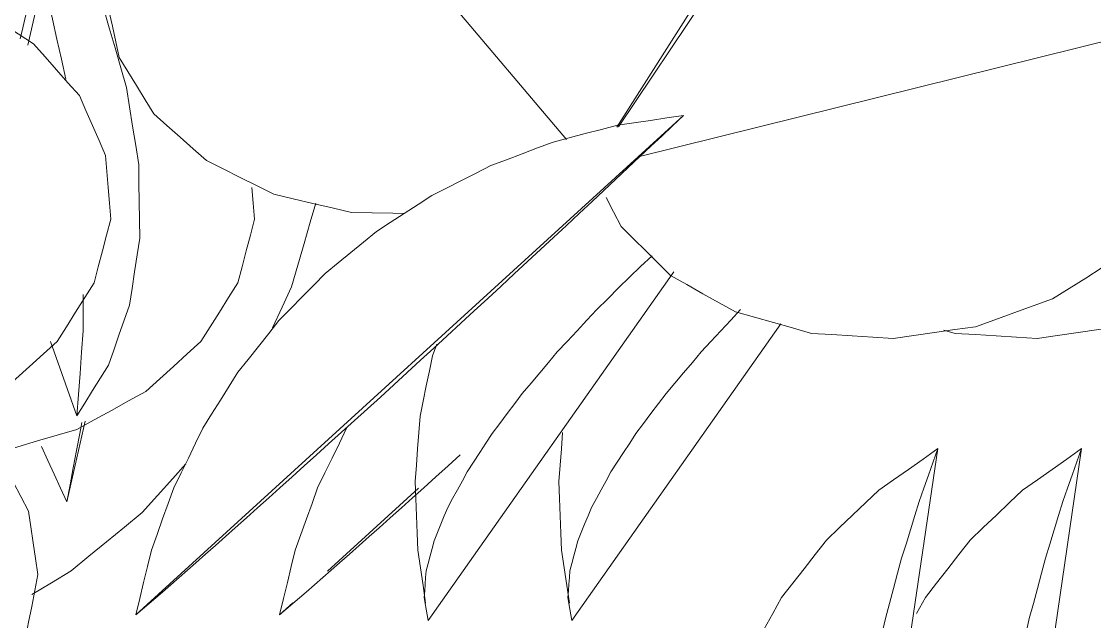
# Model space of a CAD drawing. Header units: metres. Extents: x 10.2 to 20.8, y -0.2 to 6.6.
# Drawn here: x 14.933 to 14.9959, y 1.9621 to 1.9973 of the extents above; entities that cross this region are included whole.
import ezdxf

# ---------------------------------------------------------------- set-up
doc = ezdxf.new("R2010")
doc.units = ezdxf.units.M
doc.layers.add('Importações nas famílias', color=250, linetype='Continuous', lineweight=5)
doc.layers.add('Vegetação', color=7, linetype='Continuous', lineweight=5)

# ---------------------------------------------------------------- blocks, each defined once
blk = doc.blocks.new('Planta_pergolado_12200 - plantas pergolado_skp_Component_12-V2729-Corte 3')
at = {"layer": 'Importações nas famílias'}
blk.add_line((14.85772, 0.529997), (14.864207, 0.574067), dxfattribs=at)
at = {"layer": 'Importações nas famílias', "flags": 128}
for points in [[(14.864207, 0.574067), (14.863343, 0.573461), (14.862478, 0.572856), (14.861614, 0.57225), (14.86075, 0.571645)], [(14.863111, 0.570979), (14.863385, 0.571751), (14.863659, 0.572523), (14.863933, 0.573295), (14.864207, 0.574067)], [(14.86075, 0.571645), (14.859981, 0.570912), (14.859213, 0.570179), (14.858444, 0.569446), (14.857676, 0.568713)], [(14.862086, 0.56765), (14.862342, 0.568482), (14.862598, 0.569314), (14.862854, 0.570147), (14.863111, 0.570979)], [(14.857676, 0.568713), (14.857021, 0.56787), (14.856366, 0.567027), (14.855712, 0.566184), (14.855057, 0.565341)], [(14.861143, 0.564117), (14.861379, 0.565), (14.861614, 0.565883), (14.86185, 0.566767), (14.862086, 0.56765)], [(14.855057, 0.565341), (14.854531, 0.564407), (14.854006, 0.563474), (14.85348, 0.56254), (14.852955, 0.561606)], [(14.860294, 0.560419), (14.860506, 0.561343), (14.860719, 0.562268), (14.860931, 0.563192), (14.861143, 0.564117)], [(14.852955, 0.561606), (14.85257, 0.560604), (14.852186, 0.559602), (14.851802, 0.5586), (14.851418, 0.557598)], [(14.859547, 0.556597), (14.859734, 0.557552), (14.85992, 0.558508), (14.860107, 0.559463), (14.860294, 0.560419)], [(14.851418, 0.557598), (14.851184, 0.55655), (14.850951, 0.555503), (14.850717, 0.554456), (14.850483, 0.553409)], [(14.858911, 0.552694), (14.85907, 0.55367), (14.859229, 0.554645), (14.859388, 0.555621), (14.859547, 0.556597)], [(14.850483, 0.553409), (14.850406, 0.552341), (14.850328, 0.551273), (14.85025, 0.550205), (14.850173, 0.549138)], [(14.858392, 0.548753), (14.858522, 0.549738), (14.858651, 0.550723), (14.858781, 0.551709), (14.858911, 0.552694)], [(14.850173, 0.549138), (14.850253, 0.548075), (14.850333, 0.547011), (14.850413, 0.545948), (14.850493, 0.544885)], [(14.857997, 0.544817), (14.858096, 0.545801), (14.858195, 0.546785), (14.858293, 0.547769), (14.858392, 0.548753)], [(14.850493, 0.544885), (14.850729, 0.543851), (14.850965, 0.542818), (14.851201, 0.541784), (14.851437, 0.54075)], [(14.85773, 0.540931), (14.857797, 0.541903), (14.857864, 0.542874), (14.857931, 0.543846), (14.857997, 0.544817)], [(14.851437, 0.54075), (14.851824, 0.53977), (14.85221, 0.53879), (14.852596, 0.537811), (14.852983, 0.536831)], [(14.857595, 0.537138), (14.857629, 0.538087), (14.857663, 0.539035), (14.857696, 0.539983), (14.85773, 0.540931)], [(14.857591, 0.53348), (14.857592, 0.534395), (14.857593, 0.535309), (14.857594, 0.536224), (14.857595, 0.537138)], [(14.852983, 0.536831), (14.853511, 0.535928), (14.854038, 0.535024), (14.854566, 0.534121), (14.855094, 0.533218)], [(14.855094, 0.533218), (14.85575, 0.532413), (14.856407, 0.531608), (14.857063, 0.530802), (14.85772, 0.529997)], [(14.85772, 0.529997), (14.857688, 0.530868), (14.857656, 0.531739), (14.857623, 0.532609), (14.857591, 0.53348)]]:
    blk.add_lwpolyline(points, dxfattribs=at)
blk = doc.blocks.new('Planta_pergolado_12200 - plantas pergolado_skp_Component_12-V2751-Corte 3')
at = {"layer": 'Importações nas famílias'}
for p, q in [((14.790518, 1.038175), (14.791209, 1.038805)), ((14.778089, 1.017431), (14.792472, 1.037865)), ((14.778589, 1.033618), (14.778345, 1.032952))]:
    blk.add_line(p, q, dxfattribs=at)
at = {"layer": 'Importações nas famílias', "flags": 128}
for points in [[(14.787966, 1.035658), (14.788604, 1.036287), (14.789242, 1.036917), (14.78988, 1.037546), (14.790518, 1.038175)], [(14.785652, 1.03317), (14.78623, 1.033792), (14.786809, 1.034414), (14.787388, 1.035036), (14.787966, 1.035658)], [(14.778345, 1.032952), (14.778162, 1.032067), (14.777978, 1.031182), (14.777795, 1.030297), (14.777612, 1.029412)], [(14.7836, 1.030739), (14.784113, 1.031346), (14.784626, 1.031954), (14.785139, 1.032562), (14.785652, 1.03317)], [(14.781834, 1.028391), (14.782275, 1.028978), (14.782717, 1.029565), (14.783158, 1.030152), (14.7836, 1.030739)], [(14.777612, 1.029412), (14.777539, 1.028455), (14.777467, 1.027498), (14.777394, 1.026541), (14.777322, 1.025584)], [(14.780373, 1.026154), (14.780738, 1.026714), (14.781103, 1.027273), (14.781469, 1.027832), (14.781834, 1.028391)], [(14.779234, 1.024052), (14.779518, 1.024577), (14.779803, 1.025103), (14.780088, 1.025629), (14.780373, 1.026154)], [(14.777322, 1.025584), (14.777362, 1.024577), (14.777402, 1.023571), (14.777442, 1.022565), (14.777482, 1.021559)], [(14.778429, 1.022108), (14.77863, 1.022594), (14.778831, 1.02308), (14.779032, 1.023566), (14.779234, 1.024052)], [(14.777482, 1.021559), (14.777634, 1.020527), (14.777786, 1.019495), (14.777937, 1.018463)], [(14.777967, 1.020344), (14.778082, 1.020785), (14.778198, 1.021226), (14.778313, 1.021667), (14.778429, 1.022108)], [(14.777853, 1.018779), (14.777881, 1.01917), (14.77791, 1.019561), (14.777938, 1.019952), (14.777967, 1.020344)], [(14.778089, 1.017431), (14.77803, 1.017768), (14.777971, 1.018105), (14.777912, 1.018442), (14.777853, 1.018779)]]:
    blk.add_lwpolyline(points, dxfattribs=at)
blk = doc.blocks.new('Planta_pergolado_12200 - plantas pergolado_skp_Component_17-V3069-Corte 3')
at = {"layer": 'Importações nas famílias'}
for p, q in [((14.946627, 2.012031), (14.964928, 1.990358)), ((14.967888, 1.991089), (14.97543, 2.002972)), ((14.975823, 2.002841), (14.967982, 1.991108)), ((14.969128, 1.989358), (15.002393, 1.997594))]:
    blk.add_line(p, q, dxfattribs=at)
at = {"layer": 'Importações nas famílias', "flags": 128}
for points in [[(14.938731, 1.995177), (14.93853, 1.996093), (14.938328, 1.997009), (14.938127, 1.997926), (14.937925, 1.998842)], [(14.940748, 1.991865), (14.940243, 1.992693), (14.939739, 1.993521), (14.939235, 1.994349), (14.938731, 1.995177)], [(14.943837, 1.989131), (14.943064, 1.989815), (14.942292, 1.990498), (14.94152, 1.991182), (14.940748, 1.991865)], [(14.947788, 1.987162), (14.9468, 1.987654), (14.945812, 1.988147), (14.944825, 1.988639), (14.943837, 1.989131)], [(14.952333, 1.986091), (14.951197, 1.986359), (14.95006, 1.986627), (14.948924, 1.986894), (14.947788, 1.987162)], [(14.968136, 1.985269), (14.96769, 1.98612), (14.967245, 1.98697)], [(14.955418, 1.986028), (14.954747, 1.986042), (14.95354, 1.986067), (14.952333, 1.986091)], [(14.971025, 1.982403), (14.970303, 1.98312), (14.969581, 1.983836), (14.968858, 1.984553), (14.968136, 1.985269)], [(14.997294, 1.983472), (14.99632, 1.98286), (14.995346, 1.982248), (14.994373, 1.981636), (14.993399, 1.981024)], [(14.974824, 1.980269), (14.973874, 1.980802), (14.972925, 1.981336), (14.971975, 1.98187), (14.971025, 1.982403)], [(14.993399, 1.981024), (14.992271, 1.980619), (14.991144, 1.980213), (14.990016, 1.979807), (14.988889, 1.979402)], [(14.979274, 1.979011), (14.978161, 1.979325), (14.977049, 1.97964), (14.975937, 1.979954), (14.974824, 1.980269)], [(14.984071, 1.978715), (14.982872, 1.978789), (14.981672, 1.978863), (14.980473, 1.978937), (14.979274, 1.979011)], [(14.988889, 1.979402), (14.987684, 1.97923), (14.98648, 1.979058), (14.985275, 1.978887), (14.984071, 1.978715)]]:
    blk.add_lwpolyline(points, dxfattribs=at)
blk = doc.blocks.new('Planta_pergolado_12200 - plantas pergolado_skp_Component_16-V3070-Corte 3')
for name, p in [('Planta_pergolado_12200 - plantas pergolado_skp_Component_17-V3069-Corte 3', (0, 0)), ('Planta_pergolado_12200 - plantas pergolado_skp_Component_12-V2751-Corte 3', (0.17874, 0.944751)), ('Planta_pergolado_12200 - plantas pergolado_skp_Component_12-V2729-Corte 3', (0.122478, 1.39819))]:
    blk.add_blockref(name, p)
blk = doc.blocks.new('Planta_pergolado_12200 - plantas pergolado_skp_Component_12-V2861-Corte 3')
at = {"layer": 'Importações nas famílias'}
for p, q in [((14.988621, 1.317576), (14.995108, 1.361646)), ((14.985958, 1.35292), (14.985432, 1.351986))]:
    blk.add_line(p, q, dxfattribs=at)
at = {"layer": 'Importações nas famílias', "flags": 128}
for points in [[(14.995108, 1.361646), (14.994244, 1.36104), (14.99338, 1.360435), (14.992515, 1.359829), (14.991651, 1.359224)], [(14.994012, 1.358558), (14.994286, 1.35933), (14.99456, 1.360102), (14.994834, 1.360874), (14.995108, 1.361646)], [(14.991651, 1.359224), (14.990883, 1.358491), (14.990114, 1.357758), (14.989346, 1.357025), (14.988577, 1.356292)], [(14.992987, 1.355229), (14.993243, 1.356061), (14.993499, 1.356893), (14.993756, 1.357726), (14.994012, 1.358558)], [(14.988577, 1.356292), (14.987922, 1.355449), (14.987268, 1.354606), (14.986613, 1.353763), (14.985958, 1.35292)], [(14.992044, 1.351696), (14.99228, 1.352579), (14.992516, 1.353462), (14.992751, 1.354346), (14.992987, 1.355229)], [(14.991195, 1.347998), (14.991407, 1.348922), (14.99162, 1.349847), (14.991832, 1.350771), (14.992044, 1.351696)], [(14.990448, 1.344176), (14.990635, 1.345131), (14.990821, 1.346087), (14.991008, 1.347042), (14.991195, 1.347998)], [(14.989812, 1.340273), (14.989971, 1.341249), (14.99013, 1.342224), (14.990289, 1.3432), (14.990448, 1.344176)], [(14.989293, 1.336332), (14.989423, 1.337317), (14.989553, 1.338302), (14.989682, 1.339288), (14.989812, 1.340273)], [(14.988899, 1.332396), (14.988997, 1.33338), (14.989096, 1.334364), (14.989195, 1.335348), (14.989293, 1.336332)], [(14.988632, 1.32851), (14.988698, 1.329482), (14.988765, 1.330453), (14.988832, 1.331425), (14.988899, 1.332396)], [(14.982062, 1.329538), (14.982102, 1.329363), (14.982338, 1.328329)], [(14.988496, 1.324717), (14.98853, 1.325666), (14.988564, 1.326614), (14.988598, 1.327562), (14.988632, 1.32851)], [(14.982338, 1.328329), (14.982725, 1.327349), (14.983111, 1.326369), (14.983498, 1.32539), (14.983884, 1.32441)], [(14.988492, 1.321059), (14.988493, 1.321974), (14.988494, 1.322888), (14.988495, 1.323803), (14.988496, 1.324717)], [(14.983884, 1.32441), (14.984412, 1.323507), (14.984939, 1.322603), (14.985467, 1.3217), (14.985995, 1.320797)], [(14.985995, 1.320797), (14.986651, 1.319992), (14.987308, 1.319187), (14.987965, 1.318381), (14.988621, 1.317576)], [(14.988621, 1.317576), (14.988589, 1.318447), (14.988557, 1.319318), (14.988524, 1.320188), (14.988492, 1.321059)]]:
    blk.add_lwpolyline(points, dxfattribs=at)
blk = doc.blocks.new('Planta_pergolado_12200 - plantas pergolado_skp_Component_12-V2864-Corte 3')
at = {"layer": 'Importações nas famílias'}
blk.add_line((14.965252, 1.351571), (14.977488, 1.368955), dxfattribs=at)
at = {"layer": 'Importações nas famílias', "flags": 128}
for points in [[(14.972815, 1.36731), (14.973393, 1.367932), (14.973972, 1.368554), (14.974551, 1.369176), (14.975129, 1.369798)], [(14.970763, 1.364879), (14.971276, 1.365487), (14.971789, 1.366094), (14.972302, 1.366702), (14.972815, 1.36731)], [(14.968997, 1.362532), (14.969438, 1.363118), (14.96988, 1.363705), (14.970321, 1.364292), (14.970763, 1.364879)], [(14.964702, 1.362595), (14.96463, 1.361638), (14.964557, 1.360681), (14.964485, 1.359724)], [(14.967536, 1.360294), (14.967901, 1.360854), (14.968266, 1.361413), (14.968632, 1.361972), (14.968997, 1.362532)], [(14.966397, 1.358192), (14.966681, 1.358718), (14.966966, 1.359243), (14.967251, 1.359769), (14.967536, 1.360294)], [(14.964485, 1.359724), (14.964525, 1.358718), (14.964565, 1.357711), (14.964605, 1.356705), (14.964645, 1.355699)], [(14.965592, 1.356248), (14.965793, 1.356734), (14.965994, 1.35722), (14.966195, 1.357706), (14.966397, 1.358192)], [(14.96513, 1.354484), (14.965245, 1.354925), (14.965361, 1.355366), (14.965476, 1.355807), (14.965592, 1.356248)], [(14.964645, 1.355699), (14.964797, 1.354667), (14.964949, 1.353635), (14.9651, 1.352603)], [(14.965016, 1.352919), (14.965044, 1.35331), (14.965073, 1.353701), (14.965101, 1.354093), (14.96513, 1.354484)], [(14.965252, 1.351571), (14.965193, 1.351908), (14.965134, 1.352245), (14.965075, 1.352582), (14.965016, 1.352919)]]:
    blk.add_lwpolyline(points, dxfattribs=at)
blk = doc.blocks.new('Planta_pergolado_12200 - plantas pergolado_skp_Component_17-V3076-Corte 3')
at = {"layer": 'Importações nas famílias'}
for p, q in [((14.979586, 2.004314), (14.978985, 2.004503)), ((14.982647, 2.00446), (14.980649, 2.004526)), ((15.008274, 1.998096), (15.007148, 1.998318)), ((15.008272, 1.998117), (15.007222, 1.998333)), ((15.007468, 1.998384), (15.008265, 1.998196)), ((15.002667, 1.995576), (15.008377, 1.99699)), ((14.987697, 1.979011), (14.987039, 1.979197))]:
    blk.add_line(p, q, dxfattribs=at)
at = {"layer": 'Importações nas famílias', "flags": 128}
for points in [[(15.01932, 2.025577), (15.020289, 2.025255), (15.020904, 2.025051)], [(15.026766, 2.021492), (15.027437, 2.020745), (15.028107, 2.019997), (15.028777, 2.01925)], [(15.028777, 2.01925), (15.029164, 2.018379), (15.02955, 2.017509), (15.029936, 2.016638), (15.030322, 2.015768)], [(15.030322, 2.015768), (15.030397, 2.014833), (15.030473, 2.013899), (15.030548, 2.012965), (15.030624, 2.012031)], [(15.030624, 2.012031), (15.030383, 2.011097), (15.030143, 2.010163), (15.029903, 2.009228), (15.029662, 2.008294)], [(15.029662, 2.008294), (15.029123, 2.007424), (15.028583, 2.006553), (15.028043, 2.005683), (15.027504, 2.004812)], [(15.027504, 2.004812), (15.026701, 2.004065), (15.025899, 2.003317), (15.025097, 2.00257), (15.024295, 2.001822)], [(15.024295, 2.001822), (15.023284, 2.001249), (15.022274, 2.000675), (15.021264, 2.000101), (15.020254, 1.999528)], [(15.020254, 1.999528), (15.019105, 1.999167), (15.017955, 1.998807), (15.016806, 1.998446), (15.015657, 1.998086)], [(15.015657, 1.998086), (15.014447, 1.997963), (15.013237, 1.99784), (15.012027, 1.997717), (15.010816, 1.997594)], [(15.010816, 1.997594), (15.010955, 1.996667), (15.011094, 1.995741), (15.011233, 1.994814), (15.011371, 1.993888)], [(15.011371, 1.993888), (15.011193, 1.992949), (15.011016, 1.992009), (15.010838, 1.99107), (15.01066, 1.990131)], [(15.01066, 1.990131), (15.010178, 1.989242), (15.009696, 1.988354), (15.009214, 1.987466), (15.008732, 1.986578)], [(15.008732, 1.986578), (15.007978, 1.985801), (15.007224, 1.985025), (15.006471, 1.984248), (15.005717, 1.983472)], [(15.005717, 1.983472), (15.004743, 1.98286), (15.00377, 1.982248), (15.002796, 1.981636), (15.001822, 1.981024)], [(15.001822, 1.981024), (15.000695, 1.980619), (14.999567, 1.980213), (14.99844, 1.979807), (14.997312, 1.979402)], [(14.992495, 1.978715), (14.991295, 1.978789), (14.990096, 1.978863), (14.988897, 1.978937), (14.987697, 1.979011)], [(14.997312, 1.979402), (14.996108, 1.97923), (14.994903, 1.979058), (14.993699, 1.978887), (14.992495, 1.978715)]]:
    blk.add_lwpolyline(points, dxfattribs=at)
blk = doc.blocks.new('Planta_pergolado_12200 - plantas pergolado_skp_Component_16-V3077-Corte 3')
for name, p in [('Planta_pergolado_12200 - plantas pergolado_skp_Component_17-V3076-Corte 3', (0, 0)), ('Planta_pergolado_12200 - plantas pergolado_skp_Component_12-V2864-Corte 3', (0, 0.610611)), ('Planta_pergolado_12200 - plantas pergolado_skp_Component_12-V2861-Corte 3', (0, 0.610611))]:
    blk.add_blockref(name, p)
blk = doc.blocks.new('Planta_pergolado_12200 - plantas pergolado_skp_-V3105-Corte 3')
for name in ['Planta_pergolado_12200 - plantas pergolado_skp_Component_16-V3070-Corte 3', 'Planta_pergolado_12200 - plantas pergolado_skp_Component_16-V3077-Corte 3']:
    blk.add_blockref(name, (0, 0))
blk = doc.blocks.new('Planta_pergolado_12200 - plantas pergolado_skp_-V3106-Corte 3')
blk.add_blockref('Planta_pergolado_12200 - plantas pergolado_skp_-V3105-Corte 3', (0, 0))
blk = doc.blocks.new('Planta_pergolado_12200 - plantas pergolado_skp_Component_12-V2844-Corte 3')
at = {"layer": 'Importações nas famílias'}
blk.add_line((15.067459, 1.180883), (15.035373, 1.151631), dxfattribs=at)
at = {"layer": 'Importações nas famílias', "flags": 128}
for points in [[(15.067459, 1.180883), (15.066492, 1.180739), (15.065526, 1.180594), (15.064559, 1.18045), (15.063592, 1.180305)], [(15.064907, 1.178468), (15.065545, 1.179072), (15.066183, 1.179676), (15.066821, 1.18028), (15.067459, 1.180883)], [(15.063592, 1.180305), (15.062649, 1.18006), (15.061706, 1.179814), (15.060762, 1.179568), (15.059819, 1.179323)], [(15.059819, 1.179323), (15.058909, 1.178979), (15.058, 1.178634), (15.05709, 1.17829), (15.056181, 1.177946)], [(15.0621, 1.175834), (15.062802, 1.176493), (15.063503, 1.177151), (15.064205, 1.17781), (15.064907, 1.178468)], [(15.056181, 1.177946), (15.055315, 1.177508), (15.05445, 1.177069), (15.053584, 1.17663), (15.052719, 1.176191)], [(15.052719, 1.176191), (15.051907, 1.175663), (15.051095, 1.175134), (15.050283, 1.174606), (15.049471, 1.174077)], [(15.059104, 1.173043), (15.059853, 1.17374), (15.060602, 1.174438), (15.061351, 1.175136), (15.0621, 1.175834)], [(15.049471, 1.174077), (15.048722, 1.173465), (15.047972, 1.172853), (15.047223, 1.172241), (15.046473, 1.171628)], [(15.05599, 1.170159), (15.056769, 1.17088), (15.057547, 1.171601), (15.058326, 1.172322), (15.059104, 1.173043)], [(15.046473, 1.171628), (15.045795, 1.170939), (15.045117, 1.170249), (15.044438, 1.16956), (15.04376, 1.168871)], [(15.052831, 1.167252), (15.053621, 1.167979), (15.05441, 1.168706), (15.0552, 1.169432), (15.05599, 1.170159)], [(15.04376, 1.168871), (15.04316, 1.168112), (15.04256, 1.167353), (15.04196, 1.166594), (15.04136, 1.165835)], [(15.0497, 1.164388), (15.050483, 1.165104), (15.051265, 1.16582), (15.052048, 1.166536), (15.052831, 1.167252)], [(15.04136, 1.165835), (15.040845, 1.165016), (15.04033, 1.164196), (15.039815, 1.163376), (15.0393, 1.162556)], [(15.046671, 1.161636), (15.047428, 1.162324), (15.048185, 1.163012), (15.048943, 1.1637), (15.0497, 1.164388)], [(15.0393, 1.162556), (15.038876, 1.161685), (15.038452, 1.160813), (15.038028, 1.159941), (15.037604, 1.15907)], [(15.043816, 1.15906), (15.04453, 1.159704), (15.045243, 1.160348), (15.045957, 1.160992), (15.046671, 1.161636)], [(15.037604, 1.15907), (15.037275, 1.158156), (15.036947, 1.157242), (15.036618, 1.156328), (15.03629, 1.155415)], [(15.0412, 1.15672), (15.041854, 1.157305), (15.042508, 1.15789), (15.043162, 1.158475), (15.043816, 1.15906)], [(15.038887, 1.154671), (15.039465, 1.155183), (15.040044, 1.155695), (15.040622, 1.156208), (15.0412, 1.15672)], [(15.03629, 1.155415), (15.036061, 1.154469), (15.035831, 1.153523), (15.035602, 1.152577), (15.035373, 1.151631)], [(15.036929, 1.152961), (15.037418, 1.153389), (15.037908, 1.153816), (15.038397, 1.154244), (15.038887, 1.154671)], [(15.035373, 1.151631), (15.035762, 1.151964), (15.036151, 1.152296), (15.03654, 1.152629), (15.036929, 1.152961)]]:
    blk.add_lwpolyline(points, dxfattribs=at)
blk = doc.blocks.new('Planta_pergolado_12200 - plantas pergolado_skp_Component_12-V2868-Corte 3')
at = {"layer": 'Importações nas famílias'}
for p, q in [((15.039957, 1.064446), (15.037465, 1.053577)), ((15.037025, 1.053952), (15.037174, 1.054588)), ((15.032416, 1.031555), (15.031331, 1.026822)), ((15.032093, 1.030829), (15.032221, 1.031475))]:
    blk.add_line(p, q, dxfattribs=at)
at = {"layer": 'Importações nas famílias', "flags": 128}
for points in [[(15.039957, 1.064446), (15.039263, 1.063853), (15.038569, 1.063261), (15.037875, 1.062669), (15.037181, 1.062077)], [(15.039615, 1.063635), (15.0397, 1.063838), (15.039786, 1.06404), (15.039871, 1.064243), (15.039957, 1.064446)], [(15.039153, 1.062204), (15.039269, 1.062562), (15.039384, 1.06292), (15.0395, 1.063278), (15.039615, 1.063635)], [(15.037181, 1.062077), (15.036566, 1.061422), (15.03595, 1.060767), (15.035335, 1.060112), (15.034719, 1.059457)], [(15.038584, 1.060186), (15.038726, 1.06069), (15.038869, 1.061195), (15.039011, 1.0617), (15.039153, 1.062204)], [(15.037919, 1.057627), (15.038085, 1.058267), (15.038251, 1.058906), (15.038417, 1.059546), (15.038584, 1.060186)], [(15.034719, 1.059457), (15.034189, 1.058747), (15.033659, 1.058037), (15.033129, 1.057327), (15.032599, 1.056617)], [(15.037174, 1.054588), (15.03736, 1.055348), (15.037547, 1.056108), (15.037733, 1.056867), (15.037919, 1.057627)], [(15.031331, 1.026822), (15.031522, 1.027824), (15.031712, 1.028826), (15.031903, 1.029828), (15.032093, 1.030829)], [(15.029842, 1.030063), (15.030214, 1.029253), (15.030586, 1.028443), (15.030959, 1.027632), (15.031331, 1.026822)]]:
    blk.add_lwpolyline(points, dxfattribs=at)
blk = doc.blocks.new('Planta_pergolado_12200 - plantas pergolado_skp_Component_17-V3394-Corte 3')
at = {"layer": 'Importações nas famílias', "flags": 128}
for points in [[(14.930072, 1.998324), (14.930981, 1.997735), (14.931891, 1.997147), (14.9328, 1.996558), (14.93371, 1.995969)], [(14.93371, 1.995969), (14.93438, 1.995211), (14.93505, 1.994452), (14.935721, 1.993694), (14.936391, 1.992936)], [(14.936391, 1.992936), (14.936776, 1.992059), (14.937161, 1.991183), (14.937546, 1.990307), (14.937931, 1.989431)], [(14.937931, 1.989431), (14.938005, 1.988497), (14.938079, 1.987562), (14.938153, 1.986628), (14.938227, 1.985694)], [(14.938227, 1.985694), (14.937984, 1.984765), (14.937742, 1.983836), (14.9375, 1.982907), (14.937257, 1.981979)], [(14.937257, 1.981979), (14.936715, 1.981119), (14.936173, 1.980259), (14.93563, 1.979399), (14.935088, 1.978539)], [(14.935088, 1.978539), (14.934283, 1.977806), (14.933478, 1.977074), (14.932673, 1.976341), (14.931868, 1.975609)]]:
    blk.add_lwpolyline(points, dxfattribs=at)
blk = doc.blocks.new('Planta_pergolado_12200 - plantas pergolado_skp_Component_16-V3395-Corte 3')
for name, p in [('Planta_pergolado_12200 - plantas pergolado_skp_Component_17-V3394-Corte 3', (0, 0)), ('Planta_pergolado_12200 - plantas pergolado_skp_Component_12-V2868-Corte 3', (-0.1041, 0.942313)), ('Planta_pergolado_12200 - plantas pergolado_skp_Component_12-V2844-Corte 3', (-0.095676, 0.810895))]:
    blk.add_blockref(name, p)
blk = doc.blocks.new('Planta_pergolado_12200 - plantas pergolado_skp_Component_12-V3215-Corte 3')
at = {"layer": 'Importações nas famílias'}
for p, q in [((14.956265, 1.35934), (14.950922, 1.35447)), ((14.948898, 1.352624), (14.94812, 1.351915))]:
    blk.add_line(p, q, dxfattribs=at)
at = {"layer": 'Importações nas famílias', "flags": 128}
for points in [[(14.952047, 1.36284), (14.951623, 1.361968), (14.951199, 1.361097), (14.950775, 1.360225), (14.950351, 1.359353)], [(14.956563, 1.359344), (14.957277, 1.359988), (14.95799, 1.360632), (14.958704, 1.361276)], [(14.950351, 1.359353), (14.950023, 1.35844), (14.949694, 1.357526), (14.949366, 1.356612), (14.949037, 1.355698)], [(14.953947, 1.357003), (14.954601, 1.357588), (14.955255, 1.358174), (14.955909, 1.358759), (14.956563, 1.359344)], [(14.951634, 1.354955), (14.952212, 1.355467), (14.952791, 1.355979), (14.953369, 1.356491), (14.953947, 1.357003)], [(14.949037, 1.355698), (14.948808, 1.354752), (14.948578, 1.353806), (14.948349, 1.352861), (14.94812, 1.351915)], [(14.949676, 1.353245), (14.950165, 1.353672), (14.950655, 1.3541), (14.951144, 1.354527), (14.951634, 1.354955)], [(14.94812, 1.351915), (14.948509, 1.352247), (14.948898, 1.35258), (14.949287, 1.352912), (14.949676, 1.353245)]]:
    blk.add_lwpolyline(points, dxfattribs=at)
blk = doc.blocks.new('Planta_pergolado_12200 - plantas pergolado_skp_Component_12-V3412-Corte 3')
at = {"layer": 'Importações nas famílias'}
for p, q in [((14.937983, 2.00035), (14.937452, 1.999639)), ((14.93674, 1.973868), (14.935655, 1.969135)), ((14.936417, 1.973142), (14.936544, 1.973787))]:
    blk.add_line(p, q, dxfattribs=at)
at = {"layer": 'Importações nas famílias', "flags": 128}
for points in [[(14.935655, 1.969135), (14.935845, 1.970137), (14.936036, 1.971138), (14.936226, 1.97214), (14.936417, 1.973142)], [(14.934165, 1.972375), (14.934538, 1.971565), (14.93491, 1.970755), (14.935282, 1.969945), (14.935655, 1.969135)]]:
    blk.add_lwpolyline(points, dxfattribs=at)
blk = doc.blocks.new('Planta_pergolado_12200 - plantas pergolado_skp_Component_17-V3413-Corte 3')
at = {"layer": 'Importações nas famílias', "flags": 128}
for points in [[(14.946503, 1.987562), (14.946576, 1.986628), (14.94665, 1.985694)], [(14.94665, 1.985694), (14.946408, 1.984765), (14.946165, 1.983836), (14.945923, 1.982907), (14.945681, 1.981979)], [(14.945681, 1.981979), (14.945138, 1.981119), (14.944596, 1.980259), (14.944054, 1.979399), (14.943512, 1.978539)], [(14.943512, 1.978539), (14.942707, 1.977806), (14.941902, 1.977074), (14.941097, 1.976341), (14.940292, 1.975609)], [(14.940292, 1.975609), (14.939279, 1.975054), (14.938265, 1.974499), (14.937252, 1.973944), (14.936239, 1.973388)], [(14.936239, 1.973388), (14.935087, 1.973049), (14.933936, 1.972709), (14.932784, 1.972369), (14.931632, 1.972029)], [(14.931632, 1.972029), (14.932077, 1.971172), (14.932521, 1.970314), (14.932966, 1.969457), (14.933411, 1.9686)], [(14.933411, 1.9686), (14.933548, 1.967672), (14.933686, 1.966745), (14.933823, 1.965817), (14.93396, 1.964889)], [(14.93396, 1.964889), (14.93378, 1.963954), (14.933601, 1.963019), (14.933421, 1.962084), (14.933241, 1.961149)]]:
    blk.add_lwpolyline(points, dxfattribs=at)
blk = doc.blocks.new('Planta_pergolado_12200 - plantas pergolado_skp_Component_16-V3414-Corte 3')
for name, p in [('Planta_pergolado_12200 - plantas pergolado_skp_Component_17-V3413-Corte 3', (0, 0)), ('Planta_pergolado_12200 - plantas pergolado_skp_Component_12-V3412-Corte 3', (0, 0)), ('Planta_pergolado_12200 - plantas pergolado_skp_Component_12-V3215-Corte 3', (0, 0.610611))]:
    blk.add_blockref(name, p)
blk = doc.blocks.new('Planta_pergolado_12200 - plantas pergolado_skp_-V3436-Corte 3')
for name in ['Planta_pergolado_12200 - plantas pergolado_skp_Component_16-V3395-Corte 3', 'Planta_pergolado_12200 - plantas pergolado_skp_Component_16-V3414-Corte 3']:
    blk.add_blockref(name, (0, 0))
blk = doc.blocks.new('Planta_pergolado_12200 - plantas pergolado_skp_-V3437-Corte 3')
blk.add_blockref('Planta_pergolado_12200 - plantas pergolado_skp_-V3436-Corte 3', (0, 0))
blk = doc.blocks.new('Planta_pergolado_12200 - plantas pergolado_skp_Component_12-V3755-Corte 3')
at = {"layer": 'Importações nas famílias', "flags": 128}
for points in [[(14.948824, 1.981741), (14.94919, 1.983003), (14.949555, 1.984265), (14.949921, 1.985527), (14.950244, 1.986642)], [(14.94771, 1.97934), (14.948267, 1.98054), (14.948824, 1.981741)], [(14.940065, 1.968519), (14.940962, 1.969514), (14.941859, 1.970508), (14.94263, 1.971364)], [(14.935917, 1.965099), (14.936954, 1.965954), (14.937991, 1.966809), (14.939028, 1.967664), (14.940065, 1.968519)], [(14.933616, 1.963711), (14.934764, 1.964403), (14.935917, 1.965099)]]:
    blk.add_lwpolyline(points, dxfattribs=at)
blk = doc.blocks.new('Planta_pergolado_12200 - plantas pergolado_skp_Component_16-V3757-Corte 3')
blk.add_blockref('Planta_pergolado_12200 - plantas pergolado_skp_Component_12-V3755-Corte 3', (0, 0))
blk = doc.blocks.new('Planta_pergolado_12200 - plantas pergolado_skp_-V3770-Corte 3')
blk.add_blockref('Planta_pergolado_12200 - plantas pergolado_skp_Component_16-V3757-Corte 3', (0, 0))
blk = doc.blocks.new('Planta_pergolado_12200 - plantas pergolado_skp_-V3771-Corte 3')
blk.add_blockref('Planta_pergolado_12200 - plantas pergolado_skp_-V3770-Corte 3', (0, 0))
blk = doc.blocks.new('Planta_pergolado_12200 - plantas pergolado_skp_-V3936-Corte 3')
blk.add_blockref('Planta_pergolado_12200 - plantas pergolado_skp_-V3771-Corte 3', (0, 0))
blk = doc.blocks.new('Planta_pergolado_12200 - plantas pergolado_skp_Component_12-V4626-Corte 3')
at = {"layer": 'Importações nas famílias'}
for p, q in [((14.919036, 2.022994), (14.927427, 1.999191)), ((14.935854, 2.002778), (14.935225, 2.003933)), ((14.934229, 1.999659), (14.934561, 1.998578)), ((14.93471, 1.97853), (14.936243, 1.97418))]:
    blk.add_line(p, q, dxfattribs=at)
at = {"layer": 'Importações nas famílias', "flags": 128}
for points in [[(14.919036, 2.022994), (14.919771, 2.022418), (14.920506, 2.021841), (14.92124, 2.021264), (14.921975, 2.020687)], [(14.923089, 2.019721), (14.922076, 2.02054), (14.921063, 2.021358)], [(14.921975, 2.020687), (14.922661, 2.019997), (14.923347, 2.019308), (14.924033, 2.018618), (14.92472, 2.017928)], [(14.926882, 2.015971), (14.925934, 2.016908), (14.924986, 2.017846), (14.924037, 2.018784), (14.923089, 2.019721)], [(14.92472, 2.017928), (14.92535, 2.017133), (14.92598, 2.016338), (14.92661, 2.015542), (14.92724, 2.014747)], [(14.930326, 2.011831), (14.929465, 2.012866), (14.928604, 2.013901), (14.927743, 2.014936), (14.926882, 2.015971)], [(14.92724, 2.014747), (14.927807, 2.013856), (14.928374, 2.012964), (14.928941, 2.012072), (14.929508, 2.01118)], [(14.93334, 2.007398), (14.932587, 2.008506), (14.931833, 2.009614), (14.93108, 2.010723), (14.930326, 2.011831)], [(14.929508, 2.01118), (14.930005, 2.010202), (14.930503, 2.009224), (14.931001, 2.008245), (14.931498, 2.007267)], [(14.934431, 2.005394), (14.933969, 2.006243), (14.93334, 2.007398)], [(14.931498, 2.007267), (14.931921, 2.006213), (14.932344, 2.005159), (14.932766, 2.004105)], [(14.937808, 1.998077), (14.93732, 1.999252), (14.936831, 2.000427), (14.936342, 2.001602), (14.935854, 2.002778)], [(14.934561, 1.998578), (14.934821, 1.997408), (14.93508, 1.996239), (14.93534, 1.995069), (14.9356, 1.993899)], [(14.939157, 1.993407), (14.93882, 1.994574), (14.938483, 1.995742), (14.938145, 1.996909), (14.937808, 1.998077)], [(14.939869, 1.988877), (14.939691, 1.990009), (14.939513, 1.991142), (14.939335, 1.992274), (14.939157, 1.993407)], [(14.939927, 1.984593), (14.939913, 1.985664), (14.939898, 1.986735), (14.939884, 1.987806), (14.939869, 1.988877)], [(14.939331, 1.980655), (14.93948, 1.98164), (14.939629, 1.982624), (14.939778, 1.983608), (14.939927, 1.984593)], [(14.936623, 1.981286), (14.93662, 1.980396), (14.936616, 1.979151)], [(14.938093, 1.977157), (14.938402, 1.978032), (14.938712, 1.978906), (14.939021, 1.979781), (14.939331, 1.980655)], [(14.936616, 1.979151), (14.936523, 1.977908), (14.93643, 1.976666), (14.936336, 1.975423), (14.936243, 1.97418)], [(14.936243, 1.97418), (14.936706, 1.974925), (14.937168, 1.975669), (14.937631, 1.976413), (14.938093, 1.977157)]]:
    blk.add_lwpolyline(points, dxfattribs=at)
blk = doc.blocks.new('Planta_pergolado_12200 - plantas pergolado_skp_Component_16-V4631-Corte 3')
blk.add_blockref('Planta_pergolado_12200 - plantas pergolado_skp_Component_12-V4626-Corte 3', (0, 0))
blk = doc.blocks.new('Planta_pergolado_12200 - plantas pergolado_skp_-V4640-Corte 3')
blk.add_blockref('Planta_pergolado_12200 - plantas pergolado_skp_Component_16-V4631-Corte 3', (0, 0))
blk = doc.blocks.new('Planta_pergolado_12200 - plantas pergolado_skp_-V4641-Corte 3')
blk.add_blockref('Planta_pergolado_12200 - plantas pergolado_skp_-V4640-Corte 3', (0, 0))
blk = doc.blocks.new('Planta_pergolado_12200 - plantas pergolado_skp_-V5113-Corte 3')
blk.add_blockref('Planta_pergolado_12200 - plantas pergolado_skp_-V4641-Corte 3', (0, 0))
blk = doc.blocks.new('Planta_pergolado_12200 - Planta_pergolado_12200-V5114-Corte 3')
for name in ['Planta_pergolado_12200 - plantas pergolado_skp_-V5113-Corte 3', 'Planta_pergolado_12200 - plantas pergolado_skp_-V3936-Corte 3', 'Planta_pergolado_12200 - plantas pergolado_skp_-V3437-Corte 3', 'Planta_pergolado_12200 - plantas pergolado_skp_-V3106-Corte 3']:
    blk.add_blockref(name, (0, 0))

msp = doc.modelspace()

# ---------------------------------------------------------------- block references
at = {"layer": 'Vegetação', "color": 250}
msp.add_blockref('Planta_pergolado_12200 - Planta_pergolado_12200-V5114-Corte 3', (0, 0), dxfattribs=at)

doc.saveas('drawing.dxf')
